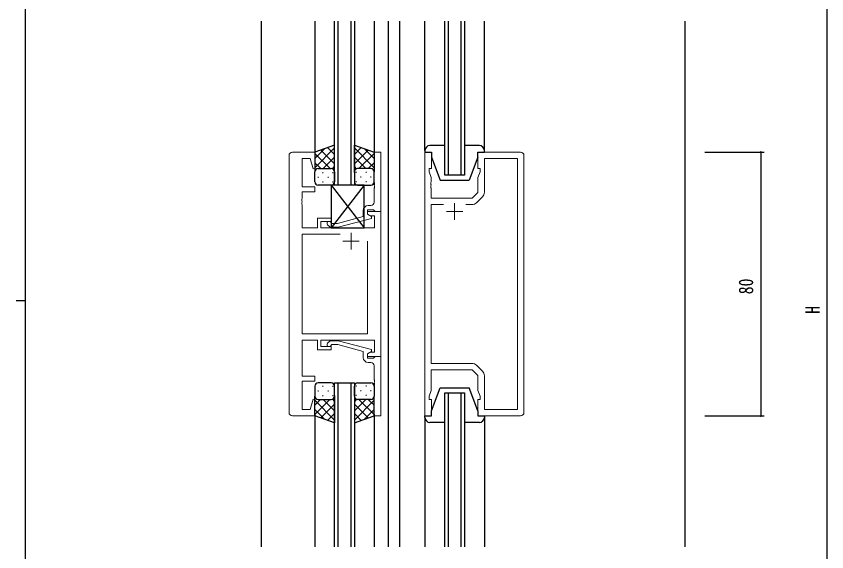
# Model space of a CAD drawing. Units: millimetres, scale not verified. Extents: x -1073 to 397, y -282 to 282.
# Drawn here: x -396.7 to -151, y -59.5 to 103 of the extents above; entities that cross this region are included whole.
import ezdxf
from ezdxf.enums import TextEntityAlignment as Align

# ---------------------------------------------------------------- set-up
doc = ezdxf.new("R2010")
doc.units = ezdxf.units.MM
doc.header["$LTSCALE"] = 2
doc.layers.add('0-2_YKK_11', color=7, linetype='Continuous', lineweight=18)
for name, color, linetype in [('0-3_YKK_12', 2, 'Continuous'), ('0-4_YKK_13', 4, 'Continuous'), ('0-6_YKK_D', 6, 'Continuous'), ('0-7_YKK_ZWAK', 7, 'Continuous')]:
    doc.layers.add(name, color=color, linetype=linetype)
doc.styles.add('ＭＳ ゴシック', font='')
doc.styles.get('ＭＳ ゴシック').set_extended_font_data('MS Gothic')

msp = doc.modelspace()

# ---------------------------------------------------------------- linework, layer by layer
at = {"layer": '0-2_YKK_11'}
for p, q in [((-313, 61.8), (-306.2, 61.8)), ((-306.2, 61.8), (-306.2, 56.837)), ((-286.202, 61.8), (-288.202, 61.8)), ((-288.202, 61.8), (-288.202, 52.758)), ((-286.202, 43.8), (-286.202, 61.8)), ((-272.801, -18.2), (-272.801, 61.8)), ((-272.801, 61.8), (-270.801, 61.8)), ((-270.801, 61.8), (-270.801, 56.8)), ((-256.801, 61.8), (-243.801, 61.8)), ((-256.801, 56.8), (-256.801, 61.8)), ((-314, -17.2), (-314, 60.8)), ((-310, 59.87), (-310, 51.3)), ((-307.553, 59.87), (-310, 59.87)), ((-306.722, 56.768), (-307.553, 59.87)), ((-254.801, 59.87), (-254.801, 49.628)), ((-244.731, 59.87), (-254.801, 59.87)), ((-244.731, -16.27), (-244.731, 59.87)), ((-242.801, 60.8), (-242.801, -17.2)), ((-306.2, 56.837), (-306.722, 56.768)), ((-270.801, 56.8), (-271.501, 56.8)), ((-271.501, 56.8), (-271.501, 55.8)), ((-256.101, 56.8), (-256.801, 56.8)), ((-256.101, 55.8), (-256.101, 56.8)), ((-271.501, 55.8), (-270.871, 54.069)), ((-270.871, 54.069), (-270.871, 52.758)), ((-256.731, 54.069), (-256.101, 55.8)), ((-256.731, 49.599), (-256.731, 54.069)), ((-288.202, 52.758), (-288.082, 52.575)), ((-288.082, 52.025), (-288.202, 51.842)), ((-288.202, 51.842), (-288.202, 51.758)), ((-288.202, 51.758), (-288.082, 51.575)), ((-288.082, 52.575), (-288.082, 52.025)), ((-270.871, 52.758), (-270.991, 52.575)), ((-270.991, 52.575), (-270.991, 52.025)), ((-270.991, 52.025), (-270.871, 51.842)), ((-270.871, 51.758), (-270.991, 51.575)), ((-270.871, 51.842), (-270.871, 51.758)), ((-310, 51.3), (-306.2, 51.3)), ((-306.2, 49.8), (-310, 49.8)), ((-310, 49.8), (-310, 47.758)), ((-306.2, 51.3), (-306.2, 49.8)), ((-288.082, 51.025), (-288.202, 50.842)), ((-288.202, 50.842), (-288.202, 46.6)), ((-288.082, 51.575), (-288.082, 51.025)), ((-270.991, 51.575), (-270.991, 51.025)), ((-270.991, 51.025), (-270.871, 50.842)), ((-270.871, 50.842), (-270.871, 47.8)), ((-258.531, 47.8), (-256.731, 49.599)), ((-310, 47.758), (-310.12, 47.575)), ((-310.12, 47.575), (-310.12, 47.025)), ((-310.12, 47.025), (-310, 46.842)), ((-310, 46.758), (-310.12, 46.575)), ((-310, 46.842), (-310, 46.758)), ((-270.871, 47.8), (-258.531, 47.8)), ((-255.387, 48.214), (-257.146, 46.456)), ((-310.12, 46.575), (-310.12, 46.025)), ((-310.12, 46.025), (-310, 45.842)), ((-310, 45.842), (-310, 38.8)), ((-290.202, 44.3), (-288.402, 44.3)), ((-290.202, 43), (-290.202, 44.3)), ((-289.202, 45.6), (-290.002, 45.6)), ((-288.402, 44.3), (-288.202, 44.1)), ((-270.871, 45.87), (-270.871, -2.27)), ((-267.152, 45.87), (-270.871, 45.87)), ((-267.152, 45.87), (-270.871, 45.87)), ((-258.56, 45.87), (-260.451, 45.87)), ((-305.4, 41.8), (-301.2, 41.8)), ((-305.4, 38.8), (-305.4, 41.8)), ((-301.2, 41.8), (-301.2, 40.8)), ((-291.502, 42.28), (-299.263, 40.2)), ((-291.502, 44.1), (-291.502, 42.28)), ((-289.002, 42.307), (-290.202, 43)), ((-290.2, 43.8), (-286.2, 43.8)), ((-290.2, 43), (-290.2, 43.8)), ((-289.334, 42.5), (-290.2, 43)), ((-288.13, 42.5), (-289.334, 42.5)), ((-289.002, 41.707), (-289.002, 42.307)), ((-288.202, 44.1), (-287.902, 43.8)), ((-288.13, 38.8), (-288.13, 42.5)), ((-287.902, 43.8), (-286.202, 43.8)), ((-286.2, 43.8), (-286.2, -0.2)), ((-301.2, 40.8), (-304.4, 40.8)), ((-304.4, 40.8), (-304.4, 38.8)), ((-302.326, 39.776), (-301.55, 39)), ((-301.053, 40.2), (-301.478, 40.624)), ((-299.263, 40.2), (-301.053, 40.2)), ((-299.105, 39), (-289.002, 41.707)), ((-310, 38.8), (-305.4, 38.8)), ((-310, 6.73), (-310, 36.87)), ((-310, 36.87), (-298.55, 36.87)), ((-304.4, 38.8), (-288.13, 38.8)), ((-301.55, 39), (-299.105, 39)), ((-290.2, 34.8), (-290.2, 6.73)), ((-290.2, 34.8), (-290.2, 6.73)), ((-290.2, 6.73), (-310, 6.73)), ((-310, 4.8), (-310, -6.2)), ((-305.4, 4.8), (-310, 4.8)), ((-305.4, 1.8), (-305.4, 4.8)), ((-304.4, 4.8), (-304.4, 2.8)), ((-288.13, 4.8), (-304.4, 4.8)), ((-304.4, 2.8), (-301.2, 2.8)), ((-302.324, 3.824), (-301.549, 4.6)), ((-301.549, 4.6), (-299.103, 4.6)), ((-301.051, 3.4), (-301.476, 2.976)), ((-301.2, 2.8), (-301.2, 1.8)), ((-299.261, 3.4), (-301.051, 3.4)), ((-291.5, 1.32), (-299.261, 3.4)), ((-299.103, 4.6), (-289, 1.893)), ((-288.13, 1.1), (-288.13, 4.8)), ((-301.2, 1.8), (-305.4, 1.8)), ((-291.5, -0.5), (-291.5, 1.32)), ((-289, 1.293), (-290.2, 0.6)), ((-290.2, 0.6), (-289.334, 1.1)), ((-290.2, 0.6), (-290.2, -0.7)), ((-290.2, -0.2), (-290.2, 0.6)), ((-289.334, 1.1), (-288.13, 1.1)), ((-289, 1.893), (-289, 1.293)), ((-286.2, -0.2), (-290.2, -0.2)), ((-290.2, -0.7), (-288.4, -0.7)), ((-289.2, -2), (-290, -2)), ((-288.4, -0.7), (-288.2, -0.5)), ((-288.2, -0.5), (-287.9, -0.2)), ((-287.9, -0.2), (-286.2, -0.2)), ((-286.2, -0.2), (-286.2, -18.2)), ((-270.871, -2.27), (-258.56, -2.27)), ((-288.2, -7.242), (-288.2, -3)), ((-270.871, -4.2), (-270.871, -10.469)), ((-258.531, -4.2), (-270.871, -4.2)), ((-256.731, -5.999), (-258.531, -4.2)), ((-257.146, -2.856), (-255.387, -4.614)), ((-288.08, -7.425), (-288.2, -7.242)), ((-256.731, -10.469), (-256.731, -5.999)), ((-310, -7.7), (-310, -16.27)), ((-306.2, -7.7), (-310, -7.7)), ((-288.2, -8.158), (-288.08, -7.975)), ((-288.2, -8.242), (-288.2, -8.158)), ((-288.08, -8.425), (-288.2, -8.242)), ((-288.2, -9.158), (-288.08, -8.975)), ((-288.2, -18.2), (-288.2, -9.158)), ((-288.08, -7.975), (-288.08, -7.425)), ((-288.08, -8.975), (-288.08, -8.425)), ((-270.871, -10.469), (-271.501, -12.2)), ((-271.501, -12.2), (-271.501, -13.2)), ((-256.101, -12.2), (-256.731, -10.469)), ((-256.101, -13.2), (-256.101, -12.2)), ((-307.553, -16.27), (-306.722, -13.168)), ((-306.722, -13.168), (-306.2, -13.237)), ((-306.2, -13.237), (-306.2, -18.2)), ((-271.501, -13.2), (-270.801, -13.2)), ((-270.801, -13.2), (-270.801, -18.2)), ((-256.801, -13.2), (-256.101, -13.2)), ((-256.801, -18.2), (-256.801, -13.2)), ((-310, -16.27), (-307.553, -16.27)), ((-306.2, -18.2), (-313, -18.2)), ((-286.2, -18.2), (-288.2, -18.2)), ((-270.801, -18.2), (-272.801, -18.2)), ((-243.801, -18.2), (-256.801, -18.2))]:
    msp.add_line(p, q, dxfattribs=at)
at = {"layer": '0-2_YKK_11', "color": 2}
for p, q in [((-263.801, 46.3), (-263.801, 41.3)), ((-266.301, 43.8), (-261.301, 43.8)), ((-295.2, 37.3), (-295.2, 32.3)), ((-297.7, 34.8), (-292.7, 34.8))]:
    msp.add_line(p, q, dxfattribs=at)
at = {"layer": '0-2_YKK_11'}
for points in [[(-310, -6.2), (-306.2, -6.2), (-306.2, -7.7)], [(-254.801, -6.028), (-254.801, -16.27), (-244.731, -16.27)]]:
    msp.add_lwpolyline(points, dxfattribs=at)
for centre, radius, start, end in [((-313, 60.8), 1, 90.00001, 179.99999), ((-243.801, 60.8), 1, 0.00001, 89.99999), ((-256.801, 49.628), 2, 315.00001, 0), ((-290.002, 44.1), 1.5, 90.00001, 179.99999), ((-289.202, 46.6), 1, 270.00001, 359.99999), ((-258.56, 47.87), 2, 270, 314.99999), ((-301.902, 40.2), 0.6, 44.99999, 225.00001), ((-301.9, 3.4), 0.6, 134.99999, 315.00001), ((-290, -0.5), 1.5, 180.00001, 269.99999), ((-289.2, -3), 1, 0.00001, 89.99999), ((-258.56, -4.27), 2, 45.00001, 90), ((-256.801, -6.028), 2, 360, 44.99999), ((-313, -17.2), 1, 180.00001, 269.99999), ((-243.801, -17.2), 1, 270.00001, 359.99999)]:
    msp.add_arc(centre, radius, start, end, dxfattribs=at)
at = {"layer": '0-3_YKK_12'}
for p, q in [((-322.4, 101.55), (-322.4, -57.95)), ((-306.209, 101.55), (-306.2, 61.3)), ((-300.2, 51.8), (-300.2, 101.55)), ((-299.2, 101.55), (-299.2, 51.8)), ((-295.2, 51.8), (-295.2, 101.55)), ((-294.2, 101.55), (-294.2, 51.8)), ((-288.212, 101.55), (-288.202, 61.3)), ((-284.002, 101.55), (-284.002, -57.95)), ((-280.501, 101.55), (-280.501, -57.95)), ((-272.802, 62.3), (-272.802, 101.55)), ((-266.802, 54.8), (-266.802, 101.55)), ((-265.802, 101.55), (-265.802, 54.8)), ((-261.802, 54.8), (-261.802, 101.55)), ((-260.802, 101.55), (-260.802, 54.8)), ((-254.802, 62.3), (-254.802, 101.55)), ((-194, 101.55), (-194, -57.95)), ((-260.802, 54.8), (-266.802, 54.8)), ((-300.207, -57.95), (-300.207, -8.2)), ((-300.207, -8.2), (-294.207, -8.2)), ((-299.207, -8.2), (-299.207, -57.95)), ((-295.207, -57.95), (-295.207, -8.2)), ((-294.207, -8.2), (-294.207, -57.95)), ((-266.802, -57.95), (-266.802, -11.2)), ((-266.802, -11.2), (-260.802, -11.2)), ((-265.802, -11.2), (-265.802, -57.95)), ((-261.802, -57.95), (-261.802, -11.2)), ((-260.802, -11.2), (-260.802, -57.95)), ((-306.205, -17.7), (-306.196, -57.95)), ((-288.207, -17.7), (-288.196, -57.95)), ((-272.802, -18.7), (-272.802, -57.95)), ((-254.802, -18.7), (-254.802, -57.95))]:
    msp.add_line(p, q, dxfattribs=at)
at = {"layer": '0-4_YKK_13'}
for p, q in [((-300.202, 63.943), (-306.202, 61.8)), ((-300.202, 55.578), (-300.202, 63.943)), ((-294.204, 55.578), (-294.204, 63.943)), ((-294.204, 63.943), (-288.204, 61.8)), ((-306.202, 57.068), (-300.202, 63.068)), ((-306.202, 59.897), (-303.241, 62.857)), ((-306.202, 61.8), (-306.202, 55.8)), ((-300.202, 58.249), (-304.398, 62.444)), ((-300.202, 61.077), (-302.313, 63.189)), ((-294.204, 61.077), (-292.092, 63.189)), ((-288.204, 57.068), (-294.204, 63.068)), ((-294.204, 58.249), (-290.008, 62.444)), ((-288.204, 59.897), (-291.164, 62.857)), ((-288.204, 61.8), (-288.204, 55.8)), ((-272.802, 62.3), (-272.802, 61.8)), ((-272.802, 61.8), (-270.802, 61.8)), ((-266.802, 63.8), (-271.302, 63.8)), ((-270.802, 61.8), (-270.802, 60.3)), ((-256.302, 63.8), (-260.802, 63.8)), ((-256.802, 61.8), (-254.802, 61.8)), ((-256.802, 60.3), (-256.802, 61.8)), ((-254.802, 61.8), (-254.802, 62.3)), ((-301.581, 56.8), (-306.202, 61.42)), ((-303.642, 56.8), (-300.202, 60.24)), ((-290.764, 56.8), (-294.204, 60.24)), ((-292.824, 56.8), (-288.204, 61.42)), ((-270.802, 60.3), (-268.202, 53.3)), ((-256.802, 60.3), (-259.402, 53.3)), ((-304.41, 56.8), (-306.202, 58.592)), ((-305.202, 56.8), (-301.602, 56.8)), ((-304.802, 56.8), (-301.202, 56.8)), ((-300.87, 56.743), (-300.202, 57.411)), ((-293.535, 56.743), (-294.204, 57.411)), ((-289.604, 56.8), (-293.204, 56.8)), ((-289.204, 56.8), (-292.804, 56.8)), ((-289.995, 56.8), (-288.204, 58.592)), ((-306.202, 52.8), (-306.202, 55.8)), ((-305.282, 54.163), (-305.082, 54.163)), ((-303.867, 55.578), (-303.667, 55.578)), ((-302.252, 54.163), (-302.052, 54.163)), ((-300.837, 55.578), (-300.637, 55.578)), ((-300.202, 55.8), (-300.202, 52.8)), ((-294.204, 55.8), (-294.204, 52.8)), ((-293.569, 55.578), (-293.769, 55.578)), ((-292.154, 54.163), (-292.354, 54.163)), ((-290.539, 55.578), (-290.739, 55.578)), ((-289.124, 54.163), (-289.324, 54.163)), ((-288.204, 52.8), (-288.204, 55.8)), ((-301.202, 51.8), (-305.202, 51.8)), ((-303.867, 52.748), (-303.667, 52.748)), ((-291.202, 51.8), (-301.202, 38.8)), ((-301.202, 51.8), (-291.202, 38.8)), ((-301.202, 51.8), (-301.202, 38.8)), ((-291.202, 51.8), (-301.202, 51.8)), ((-300.837, 52.748), (-300.637, 52.748)), ((-293.569, 52.748), (-293.769, 52.748)), ((-293.204, 51.8), (-289.204, 51.8)), ((-291.202, 38.8), (-291.202, 51.8)), ((-290.539, 52.748), (-290.739, 52.748)), ((-268.202, 53.3), (-259.402, 53.3)), ((-301.202, 38.8), (-291.202, 38.8)), ((-306.207, -9.2), (-306.207, -12.2)), ((-301.207, -8.2), (-305.207, -8.2)), ((-303.872, -9.148), (-303.672, -9.148)), ((-300.842, -9.148), (-300.642, -9.148)), ((-300.207, -12.2), (-300.207, -9.2)), ((-294.208, -12.2), (-294.208, -9.2)), ((-293.573, -9.148), (-293.773, -9.148)), ((-293.208, -8.2), (-289.208, -8.2)), ((-290.543, -9.148), (-290.743, -9.148)), ((-288.208, -9.2), (-288.208, -12.2)), ((-270.802, -16.7), (-268.202, -9.7)), ((-268.202, -9.7), (-259.402, -9.7)), ((-256.802, -16.7), (-259.402, -9.7)), ((-306.207, -18.2), (-306.207, -12.2)), ((-305.287, -10.563), (-305.087, -10.563)), ((-303.872, -11.978), (-303.672, -11.978)), ((-302.257, -10.563), (-302.057, -10.563)), ((-300.842, -11.978), (-300.642, -11.978)), ((-293.573, -11.978), (-293.773, -11.978)), ((-292.158, -10.563), (-292.358, -10.563)), ((-290.543, -11.978), (-290.743, -11.978)), ((-289.128, -10.563), (-289.328, -10.563)), ((-288.208, -18.2), (-288.208, -12.2)), ((-301.586, -13.2), (-306.207, -17.82)), ((-304.415, -13.2), (-306.207, -14.992)), ((-306.207, -13.468), (-300.207, -19.468)), ((-305.207, -13.2), (-301.607, -13.2)), ((-304.807, -13.2), (-301.207, -13.2)), ((-300.207, -14.649), (-304.402, -18.844)), ((-303.646, -13.2), (-300.207, -16.64)), ((-300.875, -13.143), (-300.207, -13.811)), ((-293.54, -13.143), (-294.208, -13.811)), ((-290.769, -13.2), (-294.208, -16.64)), ((-288.208, -13.468), (-294.208, -19.468)), ((-294.208, -14.649), (-290.013, -18.844)), ((-289.608, -13.2), (-293.208, -13.2)), ((-292.829, -13.2), (-288.208, -17.82)), ((-289.208, -13.2), (-292.808, -13.2)), ((-290, -13.2), (-288.208, -14.992)), ((-306.207, -16.297), (-303.246, -19.257)), ((-288.208, -16.297), (-291.169, -19.257)), ((-270.802, -18.2), (-270.802, -16.7)), ((-256.802, -16.7), (-256.802, -18.2)), ((-300.207, -17.477), (-302.318, -19.589)), ((-294.208, -17.477), (-292.097, -19.589)), ((-272.802, -18.2), (-270.802, -18.2)), ((-272.802, -18.7), (-272.802, -18.2)), ((-256.802, -18.2), (-254.802, -18.2)), ((-254.802, -18.2), (-254.802, -18.7)), ((-266.802, -20.2), (-271.302, -20.2)), ((-256.302, -20.2), (-260.802, -20.2))]:
    msp.add_line(p, q, dxfattribs=at)
for points in [[(-300.207, -11.978), (-300.207, -20.343), (-306.207, -18.2)], [(-294.208, -11.978), (-294.208, -20.343), (-288.208, -18.2)]]:
    msp.add_lwpolyline(points, dxfattribs=at)
for centre, radius, start, end in [((-271.302, 62.3), 1.5, 90, 180), ((-256.302, 62.3), 1.5, 0, 90), ((-305.202, 55.8), 1, 90, 180), ((-305.202, 55.8), 1, 90, 180), ((-301.202, 55.8), 1, 360, 90), ((-301.202, 55.8), 1, 360, 90), ((-293.204, 55.8), 1, 90, 180), ((-293.204, 55.8), 1, 90, 180), ((-289.204, 55.8), 1, 360, 90), ((-289.204, 55.8), 1, 360, 90), ((-305.202, 52.8), 1, 180, 270), ((-301.202, 52.8), 1, 270, 360), ((-293.204, 52.8), 1, 180, 270), ((-289.204, 52.8), 1, 270, 360), ((-305.207, -9.2), 1, 90, 180), ((-301.207, -9.2), 1, 0, 90), ((-293.208, -9.2), 1, 90, 180), ((-289.208, -9.2), 1, 0, 90), ((-305.207, -12.2), 1, 180, 270), ((-305.207, -12.2), 1, 180, 270), ((-301.207, -12.2), 1, 270, 0), ((-301.207, -12.2), 1, 270, 0), ((-293.208, -12.2), 1, 180, 270), ((-293.208, -12.2), 1, 180, 270), ((-289.208, -12.2), 1, 270, 0), ((-289.208, -12.2), 1, 270, 0), ((-271.302, -18.7), 1.5, 180, 270), ((-256.302, -18.7), 1.5, 270, 0)]:
    msp.add_arc(centre, radius, start, end, dxfattribs=at)
at = {"layer": '0-6_YKK_D'}
for p, q in [((-151, 182.3), (-151, -153.7)), ((-188, 61.8), (-170, 61.8)), ((-171, 61.8), (-171, -18.2)), ((-188, -18.2), (-170, -18.2))]:
    msp.add_line(p, q, dxfattribs=at)
for centre, start, end in [((-171, 61.8), 90, 270), ((-171, 61.8), 270, 90), ((-171, -18.2), 90, 270), ((-171, -18.2), 270, 90)]:
    msp.add_arc(centre, 0.106, start, end, dxfattribs=at)
at = {"layer": '0-7_YKK_ZWAK'}
for p, q in [((-393.9, -245.7), (-393.9, 279.3)), ((-396.7, 16.8), (-393.9, 16.8))]:
    msp.add_line(p, q, dxfattribs=at)

# ---------------------------------------------------------------- texts
at = {"layer": '0-6_YKK_D', "style": 'ＭＳ ゴシック', "width": 0.8}
for s, p in [('80', (-172, 18.669)), ('H', (-151.8, 12.753))]:
    msp.add_text(s, height=4.399, rotation=90, dxfattribs=at).set_placement(p, align=Align.BOTTOM_LEFT)

doc.saveas('drawing.dxf')
